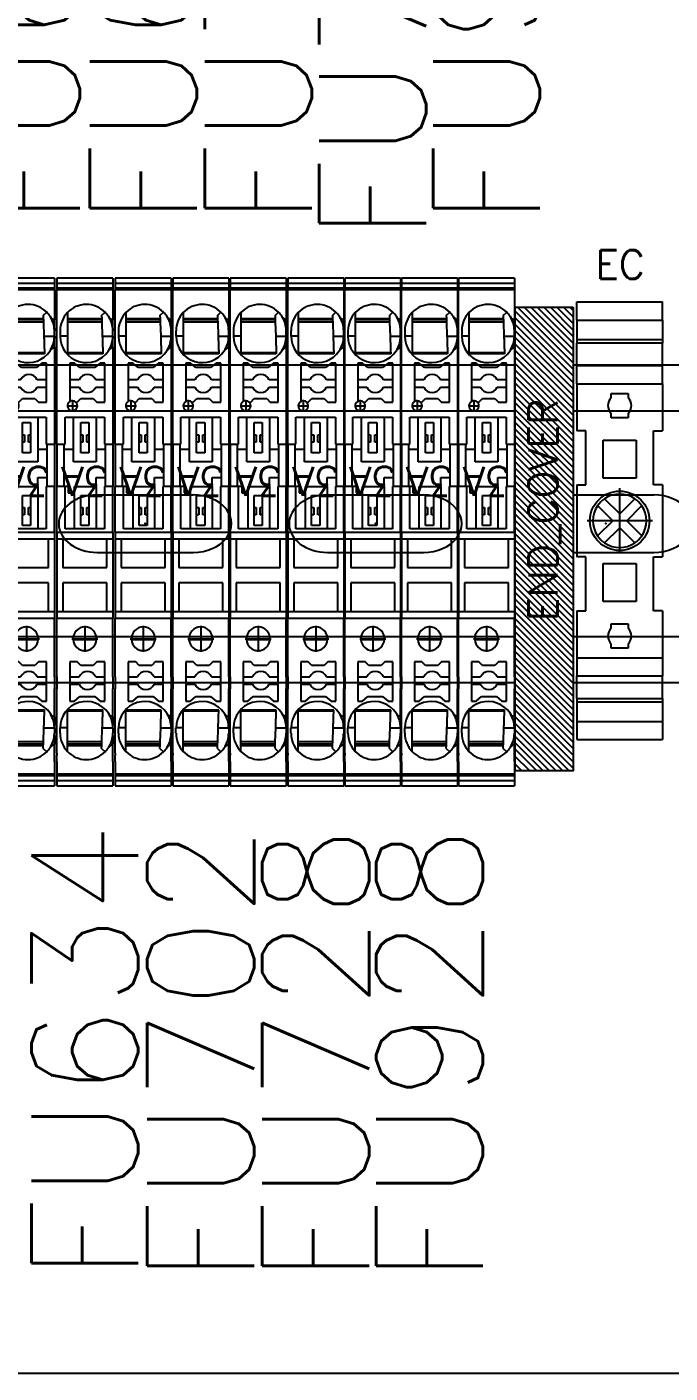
# Model space of a CAD drawing. Header units: inches. Extents: x 0.1 to 89.7, y 0.1 to 57.6.
# Drawn here: x 70.52 to 73.29, y 20.3 to 26.11 of the extents above; entities that cross this region are included whole.
import ezdxf
from ezdxf.enums import TextEntityAlignment as Align

# ---------------------------------------------------------------- set-up
doc = ezdxf.new("R2010")
doc.units = ezdxf.units.IN
doc.header["$MEASUREMENT"] = 0
doc.set_wipeout_variables(frame=1)
doc.linetypes.add('DOT_CENTER', pattern=[14, 12, -1, 0, -1])
for name, color, linetype in [('1', 7, 'Continuous'), ('PMISC', 7, 'Continuous'), ('PRTG', 130, 'Continuous'), ('PSYMS', 7, 'Continuous'), ('PTAG', 150, 'Continuous'), ('PTERM', 4, 'Continuous')]:
    doc.layers.add(name, color=color, linetype=linetype)
doc.styles.get("Standard").update_dxf_attribs({"font": 'arial.ttf'})
doc.styles.add('WD', font='romans.shx', dxfattribs={"height": 0.185})

# ---------------------------------------------------------------- blocks, each defined once
blk = doc.blocks.new('HDINFB5B')
blk.add_line((0, 0.75), (29.75, 0.75))
blk = doc.blocks.new('HDINFCF7')
for p, q in [((0, 0.69), (29, 0.69)), ((0, 0.49), (29, 0.49)), ((17.2918, 0.125), (17.7082, 0.125)), ((18.2918, 0.125), (18.7082, 0.125)), ((19.2918, 0.125), (19.7082, 0.125)), ((17.2918, -0.125), (17.7082, -0.125)), ((18.2918, -0.125), (18.7082, -0.125)), ((19.2918, -0.125), (19.7082, -0.125)), ((0, -0.49), (29, -0.49)), ((0, -0.69), (29, -0.69))]:
    blk.add_line(p, q)
for centre, major_axis, start_param, end_param in [((17.2918, 0), (-0.1668, 0), -1.570796, 1.570794), ((17.7082, 0), (0.1668, 0), 4.712386, 7.853986), ((18.2918, 0), (-0.1668, 0), -1.570796, 1.570794), ((18.7082, 0), (0.1668, 0), 4.712386, 7.853986), ((19.2918, 0), (-0.1668, 0), -1.570796, 1.570794), ((19.7082, 0), (0.1668, 0), 4.712386, 7.853986)]:
    blk.add_ellipse(centre, major_axis=major_axis, ratio=0.749429, start_param=start_param, end_param=end_param)
for p in [(17.5, 0), (18.5, 0), (19.5, 0)]:
    blk.add_point(p)
at = {"flags": 11}
for p in [(1.5, 0), (14.5, 0), (27.5, 0)]:
    blk.add_attdef('NC', text='', height=0.01, rotation=270, dxfattribs=at).set_placement(p, align=Align.MIDDLE)
blk = doc.blocks.new('E_NS_35_N-select__2', base_point=(-140.35, 64.25))
at = {"color": 7, "linetype": 'Continuous'}
for p, q in [((-138.32, 73.75), (-140.35, 73.75)), ((-140.35, 64.25), (-140.35, 73.75)), ((-138.32, 73.75), (-136.17, 73.75)), ((-138.32, 64.25), (-138.32, 73.75)), ((-136.17, 73.75), (-135.79, 73.75)), ((-136.17, 64.25), (-136.17, 73.75)), ((-133.28, 73.75), (-135.79, 73.75)), ((-135.79, 73.75), (-135.79, 64.25)), ((-131.25, 73.75), (-133.28, 73.75)), ((-133.28, 64.25), (-133.28, 73.75)), ((-131.25, 73.75), (-126.05, 73.75)), ((-131.25, 64.25), (-131.25, 73.75)), ((-126.05, 72.75), (-126.05, 73.75)), ((-120.05, 73.75), (-120.05, 72.75)), ((-120.05, 73.75), (-112.05, 73.75)), ((-112.05, 72.75), (-112.05, 73.75)), ((-106.05, 73.75), (-106.05, 72.75)), ((-106.05, 73.75), (-100.85, 73.75)), ((-100.85, 73.75), (-98.82, 73.75)), ((-100.85, 64.25), (-100.85, 73.75)), ((-96.31, 73.75), (-98.82, 73.75)), ((-98.82, 64.25), (-98.82, 73.75)), ((-96.31, 73.75), (-95.93, 73.75)), ((-96.31, 64.25), (-96.31, 73.75)), ((-95.93, 73.75), (-93.78, 73.75)), ((-95.93, 64.25), (-95.93, 73.75)), ((-93.78, 73.75), (-91.75, 73.75)), ((-93.78, 64.25), (-93.78, 73.75)), ((-91.75, 64.25), (-91.75, 73.75)), ((-120.05, 72.75), (-126.05, 72.75)), ((-106.05, 72.75), (-112.05, 72.75)), ((-125.02, 67.16), (-125.02, 70.84)), ((-125.02, 70.84), (-120.78, 70.84)), ((-120.78, 70.84), (-120.78, 67.16)), ((-118.5, 70.68), (-118.5, 70.68)), ((-118.5, 70.68), (-116.83, 69)), ((-117.73, 71.45), (-117.73, 71.45)), ((-116.05, 69.78), (-117.73, 71.45)), ((-114.37, 71.45), (-116.05, 69.78)), ((-115.27, 69), (-113.6, 70.68)), ((-114.37, 71.45), (-114.37, 71.45)), ((-113.6, 70.68), (-113.6, 70.68)), ((-111.32, 67.16), (-111.32, 70.84)), ((-111.32, 70.84), (-107.08, 70.84)), ((-107.08, 70.84), (-107.08, 67.16)), ((-130.2, 68.05), (-130.2, 69.95)), ((-130.2, 69.95), (-129.74, 69.95)), ((-127.96, 69.95), (-127.5, 69.95)), ((-127.5, 69.95), (-127.5, 68.05)), ((-116.83, 69), (-118.5, 67.32)), ((-113.6, 67.32), (-115.27, 69)), ((-104.6, 69.95), (-104.14, 69.95)), ((-104.6, 68.05), (-104.6, 69.95)), ((-102.36, 69.95), (-101.9, 69.95)), ((-101.9, 69.95), (-101.9, 68.05)), ((-129.74, 68.05), (-130.2, 68.05)), ((-127.5, 68.05), (-127.96, 68.05)), ((-118.5, 67.32), (-118.5, 67.32)), ((-117.73, 66.55), (-116.05, 68.22)), ((-116.05, 68.22), (-114.37, 66.55)), ((-113.6, 67.32), (-113.6, 67.32)), ((-104.14, 68.05), (-104.6, 68.05)), ((-101.9, 68.05), (-102.36, 68.05)), ((-120.78, 67.16), (-125.02, 67.16)), ((-117.73, 66.55), (-117.73, 66.55)), ((-114.37, 66.55), (-114.37, 66.55)), ((-107.08, 67.16), (-111.32, 67.16)), ((-126.05, 65.25), (-126.05, 64.25)), ((-120.05, 65.25), (-126.05, 65.25)), ((-120.05, 64.25), (-120.05, 65.25)), ((-112.05, 65.25), (-112.05, 64.25)), ((-106.05, 65.25), (-112.05, 65.25)), ((-106.05, 64.25), (-106.05, 65.25)), ((-138.32, 64.25), (-140.35, 64.25)), ((-138.32, 64.25), (-136.17, 64.25)), ((-136.17, 64.25), (-135.79, 64.25)), ((-133.28, 64.25), (-135.79, 64.25)), ((-131.25, 64.25), (-133.28, 64.25)), ((-131.25, 64.25), (-126.05, 64.25)), ((-120.05, 64.25), (-112.05, 64.25)), ((-106.05, 64.25), (-100.85, 64.25)), ((-100.85, 64.25), (-98.82, 64.25)), ((-96.31, 64.25), (-98.82, 64.25)), ((-96.31, 64.25), (-95.93, 64.25)), ((-95.93, 64.25), (-93.78, 64.25)), ((-93.78, 64.25), (-91.75, 64.25))]:
    blk.add_line(p, q, dxfattribs=at)
blk.add_circle((-116.05, 69), 3.3, dxfattribs=at)
for centre, radius, start, end in [((-116.05, 69), 2.97, 55.6625, 124.3375), ((-128.85, 69), 1.3, 47.0329, 132.9671), ((-116.05, 69), 2.97, 145.6625, 214.3375), ((-116.05, 69), 2.97, 124.3344, 145.6656), ((-116.05, 69), 2.97, 34.3344, 55.6656), ((-116.05, 69), 2.97, 325.6625, 34.3375), ((-103.25, 69), 1.3, 47.0329, 132.9671), ((-128.85, 69), 1.3, 227.0329, 312.9671), ((-116.05, 69), 2.97, 214.3344, 235.6656), ((-116.05, 69), 2.97, 304.3344, 325.6656), ((-103.25, 69), 1.3, 227.0329, 312.9671), ((-116.05, 69), 2.97, 235.6625, 304.3375)]:
    blk.add_arc(centre, radius, start, end, dxfattribs=at)
at = {"layer": '1', "color": 2, "linetype": 'DOT_CENTER'}
for p, q in [((-116.05, 72.63), (-116.05, 65.37)), ((-112.42, 69), (-119.68, 69))]:
    blk.add_line(p, q, dxfattribs=at)
blk = doc.blocks.new('PHOENIX_END_CLAMP_1')
at = {"xscale": 0.03909317721805836, "yscale": 0.03909317721805836, "zscale": 0.03909317721805836, "rotation": 270}
blk.add_blockref('E_NS_35_N-select__2', (0, 1.8999), dxfattribs=at)
at = {"style": 'WD', "width": 0.7}
for tag, p in [('DESC1', (0.1875, 2.4688)), ('DESC2', (0.1875, 2.3125)), ('DESC3', (0.1875, 2.1646))]:
    blk.add_attdef(tag, text='', height=0.125, dxfattribs=at).set_placement(p, align=Align.CENTER)
at = {"style": 'WD'}
blk.add_attdef('TAG1', text='', height=0.125, dxfattribs=at).set_placement((0.1875, 2), align=Align.CENTER)
at = {"style": 'WD', "flags": 9}
blk.add_attdef('FAMILY', (0.3922, 1.9648), '', height=0.01, dxfattribs=at)
for tag, p in [('CAT', (0.4172, 1.9207)), ('ASSYCODE', (0.4175, 1.8839)), ('MFG', (0.4153, 1.9012))]:
    blk.add_attdef(tag, text='', height=0.01, dxfattribs=at).set_placement(p, align=Align.CENTER)
blk = doc.blocks.new('wd_default_accessory')
at = {"style": 'WD', "flags": 1}
for tag, p in [('INST', (0, 0.4898)), ('LOC', (0, 0.3023)), ('P_TAGSTRIP', (0, 0.1148))]:
    blk.add_attdef(tag, text='', height=0.125, dxfattribs=at).set_placement(p, align=Align.MIDDLE_CENTER)
at = {"style": 'WD'}
blk.add_attdef('TERM', text='', height=0.125, dxfattribs=at).set_placement((-1.0446, -0.1822), align=Align.RIGHT)
blk.add_wipeout([(1, -0.25), (-1, -0.25), (-1, 0), (1, 0)])
for p, q in [((-0.9608, -0.25), (-0.7108, 0)), ((-0.9326, -0.25), (-0.6826, 0)), ((-0.9044, -0.25), (-0.6544, 0)), ((-0.8762, -0.25), (-0.6262, 0)), ((-0.848, -0.25), (-0.598, 0)), ((-0.8198, -0.25), (-0.5698, 0)), ((-0.7915, -0.25), (-0.5415, 0)), ((-0.7633, -0.25), (-0.5133, 0)), ((-0.7351, -0.25), (-0.4851, 0)), ((-0.7069, -0.25), (-0.4569, 0)), ((-0.6787, -0.25), (-0.4287, 0)), ((-0.6505, -0.25), (-0.4005, 0)), ((-0.6223, -0.25), (-0.3723, 0)), ((-0.5941, -0.25), (-0.3441, 0)), ((-0.5658, -0.25), (-0.3158, 0)), ((-0.5376, -0.25), (-0.2876, 0)), ((-0.5094, -0.25), (-0.2594, 0)), ((-0.453, -0.25), (-0.203, 0)), ((-0.3684, -0.25), (-0.1184, 0)), ((-0.3402, -0.25), (-0.0902, 0)), ((-0.2837, -0.25), (-0.0337, 0)), ((-0.2555, -0.25), (-0.0055, 0)), ((-0.1991, -0.25), (0.0509, 0)), ((-0.1709, -0.25), (0.0791, 0)), ((-0.1427, -0.25), (0.1073, 0)), ((-0.0863, -0.25), (0.1637, 0)), ((-0.058, -0.25), (0.192, 0)), ((-0.0298, -0.25), (0.2202, 0)), ((-0.0016, -0.25), (0.2484, 0)), ((0.0548, -0.25), (0.3048, 0)), ((0.083, -0.25), (0.333, 0)), ((0.1112, -0.25), (0.3612, 0)), ((0.1394, -0.25), (0.3902, 0.0008)), ((0.3933, -0.25), (0.6433, 0)), ((0.4216, -0.25), (0.6716, 0)), ((0.4498, -0.25), (0.6998, 0)), ((0.5062, -0.25), (0.7562, 0)), ((0.5626, -0.25), (0.8126, 0)), ((0.5908, -0.25), (0.8408, 0)), ((0.619, -0.25), (0.869, 0)), ((0.6755, -0.25), (0.9255, 0)), ((0.7319, -0.25), (0.9819, 0)), ((-1, -0.0621), (-0.9379, 0)), ((-1, -0.0282), (-0.9718, 0)), ((-1, -0.1199), (-0.8801, 0)), ((-1, -0.1481), (-0.8519, 0)), ((-1, -0.1763), (-0.8237, 0)), ((-1, -0.2046), (-0.7954, 0)), ((-1, -0.2328), (-0.7672, 0)), ((-1, -0.0926), (-0.9074, 0)), ((-0.989, -0.25), (-0.739, 0)), ((-0.4812, -0.25), (-0.2312, 0)), ((-0.4248, -0.25), (-0.1748, 0)), ((-0.3966, -0.25), (-0.1466, 0)), ((-0.3119, -0.25), (-0.0619, 0)), ((-0.2273, -0.25), (0.0227, 0)), ((-0.1145, -0.25), (0.1355, 0)), ((0.0266, -0.25), (0.2766, 0)), ((0.1677, -0.25), (0.4177, 0)), ((0.1959, -0.25), (0.4459, 0)), ((0.2241, -0.25), (0.4741, 0)), ((0.2523, -0.25), (0.5023, 0)), ((0.2805, -0.25), (0.5305, 0)), ((0.3087, -0.25), (0.5587, 0)), ((0.3369, -0.25), (0.5869, 0)), ((0.3651, -0.25), (0.6151, 0)), ((0.478, -0.25), (0.728, 0)), ((0.5344, -0.25), (0.7844, 0)), ((0.6472, -0.25), (0.8972, 0)), ((0.7037, -0.25), (0.9537, 0)), ((0.7601, -0.25), (1, -0.0101)), ((0.7883, -0.25), (1, -0.0383)), ((0.8165, -0.25), (1, -0.0665)), ((0.8447, -0.25), (1, -0.0947)), ((0.8729, -0.25), (1, -0.1229)), ((0.9012, -0.25), (1, -0.1512)), ((0.9294, -0.25), (1, -0.1794)), ((0.9576, -0.25), (1, -0.2076)), ((0.9858, -0.25), (1, -0.2358))]:
    blk.add_line(p, q)
blk.add_lwpolyline([(1, -0.25), (-1, -0.25), (-1, 0), (1, 0)], close=True)
at = {"style": 'WD', "flags": 1}
for tag, p in [('MFG', (-0.625, -0.0625)), ('WDBLKNAM', (0.5625, -0.0625)), ('CAT', (-0.625, -0.125)), ('FPT', (0.5625, -0.125)), ('ASSYCODE', (-0.625, -0.1875)), ('FP', (0.5625, -0.1875))]:
    blk.add_attdef(tag, text='', height=0.01, dxfattribs=at).set_placement(p, align=Align.MIDDLE_CENTER)
blk = doc.blocks.new('HT10_PC_3208943')
at = {"color": 7, "linetype": 'Continuous'}
for p, q in [((0.2409, 2.1904), (-0.0001, 2.1904)), ((-0.0001, 2.1678), (-0.0001, 2.1904)), ((-0.0001, 2.1678), (0.2409, 2.1678)), ((-0.0001, 2.1468), (-0.0001, 2.1678)), ((0.2409, 2.1678), (0.2409, 2.1904)), ((0.2409, 2.1551), (0.2409, 2.1678)), ((0.2409, 2.1468), (0.2409, 2.1551)), ((-0.0001, 2.1402), (-0.0001, 2.1468)), ((-0.0001, 2.1468), (0.2409, 2.1468)), ((-0.0001, 2.1283), (-0.0001, 2.1402)), ((-0.0001, 2.1402), (0.2409, 2.1402)), ((-0.0001, 2.0853), (-0.0001, 2.1283)), ((0.2409, 2.1402), (0.2409, 2.1468)), ((0.2409, 2.1283), (0.2409, 2.1402)), ((0.2409, 2.0853), (0.2409, 2.1283)), ((-0.0001, 2.0853), (-0.0001, 2.0572)), ((-0.0001, 2.0572), (-0.0001, 2.0493)), ((-0.0001, 2.0493), (-0.0001, 2.0101)), ((0.0481, 2.0285), (0.0332, 2.0435)), ((0.1958, 2.0415), (0.1958, 2.016)), ((0.2409, 2.0853), (0.2409, 2.0572)), ((0.2409, 2.0493), (0.2409, 2.0572)), ((0.2409, 2.0493), (0.2409, 1.7711)), ((0.0472, 2.0003), (0.0451, 1.9396)), ((0.0475, 2.0101), (0.0472, 2.0003)), ((0.0472, 2.0003), (0.1958, 2.0003)), ((0.0477, 2.016), (0.0475, 2.0101)), ((0.0475, 2.0101), (0.1958, 2.0101)), ((0.0481, 2.0285), (0.0477, 2.016)), ((0.1958, 2.016), (0.0477, 2.016)), ((0.1958, 2.016), (0.1958, 2.0101)), ((0.1958, 2.0101), (0.1958, 2.0003)), ((0.1958, 2.0003), (0.1958, 1.9396)), ((-0.0001, 1.9732), (-0.0001, 1.9631)), ((-0.0001, 1.9396), (-0.0001, 1.9631)), ((-0.0001, 1.9396), (-0.0001, 1.9295)), ((0.2272, 1.9631), (0.2272, 1.9396)), ((-0.0001, 1.8926), (-0.0001, 1.7711)), ((0.0427, 1.8679), (0.1958, 1.8679)), ((0.0542, 1.824), (0.0342, 1.824)), ((0.0342, 1.824), (0.0342, 1.7515)), ((0.0776, 1.8044), (0.0542, 1.824)), ((0.1417, 1.8044), (0.0776, 1.8044)), ((0.165, 1.824), (0.1417, 1.8044)), ((0.185, 1.824), (0.165, 1.824)), ((0.185, 1.7515), (0.185, 1.824)), ((-0.0001, 1.7202), (-0.0001, 1.7711)), ((0.0737, 1.7515), (0.0342, 1.7515)), ((0.0342, 1.7515), (0.0342, 1.7202)), ((0.185, 1.7515), (0.1455, 1.7515)), ((0.185, 1.7202), (0.185, 1.7515)), ((0.2409, 1.7202), (0.2409, 1.7711)), ((-0.0001, 1.7202), (-0.0001, 1.7084)), ((-0.0001, 1.7084), (-0.0001, 1.6485)), ((0.0737, 1.7202), (0.0342, 1.7202)), ((0.0342, 1.7202), (0.0342, 1.6555)), ((0.185, 1.7202), (0.1455, 1.7202)), ((0.185, 1.6555), (0.185, 1.7202)), ((0.2409, 1.7202), (0.2409, 1.7084)), ((0.2409, 1.7084), (0.2409, 1.6485)), ((-0.0001, 1.6476), (-0.0001, 1.6485)), ((-0.0001, 1.6476), (-0.0001, 1.4662)), ((0.0342, 1.6555), (0.0683, 1.6555)), ((0.0683, 1.6555), (0.084, 1.6712)), ((0.084, 1.6712), (0.1373, 1.6712)), ((0.1373, 1.6712), (0.153, 1.6555)), ((0.153, 1.6555), (0.185, 1.6555)), ((0.2409, 1.6476), (0.2409, 1.6485)), ((0.2409, 1.6476), (0.2409, 1.4662)), ((0.0696, 1.5595), (0.1712, 1.5595)), ((0.2409, 1.4662), (-0.0001, 1.4662)), ((-0.0001, 1.438), (-0.0001, 1.4662)), ((0.2409, 1.438), (0.2409, 1.4662)), ((0.0254, 1.438), (-0.0001, 1.438)), ((-0.0001, 1.1246), (-0.0001, 1.438)), ((0.2154, 1.438), (0.0254, 1.438)), ((0.0254, 1.438), (0.0254, 1.3146)), ((0.2409, 1.438), (0.2154, 1.438)), ((0.2154, 1.3146), (0.2154, 1.438)), ((0.2409, 1.1246), (0.2409, 1.438)), ((0.0254, 1.3146), (0.2154, 1.3146)), ((0.2154, 1.248), (0.0254, 1.248)), ((0.0254, 1.248), (0.0254, 1.1246)), ((0.2154, 1.1246), (0.2154, 1.248)), ((0.0254, 1.1246), (-0.0001, 1.1246)), ((-0.0001, 1.0964), (-0.0001, 1.1246)), ((0.2154, 1.1246), (0.0254, 1.1246)), ((0.2409, 1.1246), (0.2154, 1.1246)), ((0.2409, 1.0964), (0.2409, 1.1246)), ((0.2409, 1.0964), (-0.0001, 1.0964)), ((-0.0001, 1.0964), (-0.0001, 0.8985)), ((0.0352, 1.0814), (0.0714, 1.0814)), ((0.0352, 0.8985), (0.0352, 1.0814)), ((0.0714, 1.0814), (0.1645, 1.0814)), ((0.0714, 0.8985), (0.0714, 1.0814)), ((0.1028, 1.0669), (0.138, 1.0669)), ((0.1028, 1.0207), (0.1028, 1.0669)), ((0.138, 1.0669), (0.138, 1.0207)), ((0.1645, 1.0814), (0.2056, 1.0814)), ((0.1645, 1.0814), (0.1645, 0.9259)), ((0.2056, 1.0814), (0.2056, 0.8985)), ((0.2409, 1.0964), (0.2409, 0.8985)), ((0.1028, 1.0207), (0.1116, 1.0207)), ((0.1028, 0.9894), (0.1028, 1.0207)), ((0.1116, 0.9894), (0.1028, 0.9894)), ((0.1028, 0.9376), (0.1028, 0.9894)), ((0.1116, 1.0207), (0.1116, 0.9894)), ((0.1292, 1.0207), (0.138, 1.0207)), ((0.1292, 0.9894), (0.1292, 1.0207)), ((0.138, 0.9894), (0.1292, 0.9894)), ((0.138, 1.0207), (0.138, 0.9894)), ((0.138, 0.9894), (0.138, 0.9376)), ((0.138, 0.9376), (0.1028, 0.9376)), ((-0.0001, 0.8985), (0.0312, 0.8985)), ((-0.0001, 0.7159), (-0.0001, 0.8985)), ((0.0312, 0.8985), (0.0312, 0.8601)), ((0.0312, 0.8985), (0.0352, 0.8985)), ((0.0714, 0.8985), (0.0714, 0.8601)), ((0.1645, 0.8985), (0.0714, 0.8985)), ((0.1919, 0.9259), (0.1645, 0.9259)), ((0.1645, 0.9259), (0.1645, 0.8985)), ((0.1919, 0.8985), (0.1919, 0.9259)), ((0.1919, 0.8985), (0.2056, 0.8985)), ((0.2056, 0.8985), (0.2095, 0.8985)), ((0.2095, 0.8985), (0.2095, 0.7386)), ((0.2095, 0.8985), (0.2409, 0.8985)), ((0.2409, 0.7159), (0.2409, 0.8985)), ((0.0312, 0.8601), (0.0312, 0.7386)), ((0.0714, 0.8601), (0.0312, 0.8601)), ((0.0714, 0.7386), (0.0714, 0.7925)), ((0.0714, 0.7925), (0.1694, 0.7925)), ((0.1694, 0.7925), (0.1694, 0.7386)), ((-0.0001, 0.2977), (-0.0001, 0.7159)), ((0.0312, 0.7159), (-0.0001, 0.7159)), ((0.0312, 0.7386), (0.0714, 0.7386)), ((0.0312, 0.7386), (0.0312, 0.7159)), ((0.0352, 0.7159), (0.0312, 0.7159)), ((0.0352, 0.5995), (0.0352, 0.7159)), ((0.0714, 0.5995), (0.0714, 0.7386)), ((0.1028, 0.7072), (0.1028, 0.7533)), ((0.1028, 0.7533), (0.138, 0.7533)), ((0.1028, 0.7072), (0.1116, 0.7072)), ((0.1028, 0.6759), (0.1028, 0.7072)), ((0.1116, 0.7072), (0.1116, 0.6759)), ((0.1292, 0.6759), (0.1292, 0.7072)), ((0.1292, 0.7072), (0.138, 0.7072)), ((0.138, 0.7533), (0.138, 0.7072)), ((0.138, 0.7072), (0.138, 0.6759)), ((0.1694, 0.7386), (0.1694, 0.5995)), ((0.1694, 0.7386), (0.2095, 0.7386)), ((0.2056, 0.7159), (0.2056, 0.5995)), ((0.2095, 0.7159), (0.2056, 0.7159)), ((0.2095, 0.7386), (0.2095, 0.7159)), ((0.2409, 0.7159), (0.2095, 0.7159)), ((0.2409, 0.7159), (0.2409, 0.0501)), ((0.1116, 0.6759), (0.1028, 0.6759)), ((0.1028, 0.622), (0.1028, 0.6759)), ((0.138, 0.6759), (0.1292, 0.6759)), ((0.138, 0.6759), (0.138, 0.622)), ((0.0714, 0.5995), (0.0352, 0.5995)), ((0.1694, 0.5995), (0.0714, 0.5995)), ((0.138, 0.622), (0.1028, 0.622)), ((0.2056, 0.5995), (0.1694, 0.5995)), ((0.0683, 0.5348), (0.0342, 0.5348)), ((0.0342, 0.5348), (0.0342, 0.4702)), ((0.084, 0.5191), (0.0683, 0.5348)), ((0.153, 0.5348), (0.1373, 0.5191)), ((0.1595, 0.5348), (0.153, 0.5348)), ((0.185, 0.4702), (0.185, 0.5318)), ((0.0737, 0.4702), (0.0342, 0.4702)), ((0.0342, 0.4702), (0.0342, 0.4388)), ((0.1373, 0.5191), (0.084, 0.5191)), ((0.185, 0.4702), (0.1455, 0.4702)), ((0.185, 0.4388), (0.185, 0.4702)), ((0.0342, 0.4388), (0.0737, 0.4388)), ((0.0342, 0.4388), (0.0342, 0.3663)), ((0.1455, 0.4388), (0.185, 0.4388)), ((0.185, 0.3663), (0.185, 0.4388)), ((0.0342, 0.3663), (0.0542, 0.3663)), ((0.0542, 0.3663), (0.0776, 0.3859)), ((0.0776, 0.3859), (0.1417, 0.3859)), ((0.1417, 0.3859), (0.165, 0.3663)), ((0.165, 0.3663), (0.185, 0.3663)), ((0.0427, 0.3225), (0.1958, 0.3225)), ((-0.0001, 0.2507), (-0.0001, 0.2609)), ((-0.0001, 0.2507), (-0.0001, 0.2272)), ((0.0472, 0.19), (0.0451, 0.2507)), ((0.1958, 0.19), (0.1958, 0.2507)), ((0.2272, 0.2272), (0.2272, 0.2507)), ((-0.0001, 0.2171), (-0.0001, 0.2272)), ((-0.0001, 0.0501), (-0.0001, 0.1802)), ((0.0472, 0.19), (0.1958, 0.19)), ((0.0475, 0.1802), (0.0472, 0.19)), ((0.0475, 0.1802), (0.1958, 0.1802)), ((0.0477, 0.1743), (0.0475, 0.1802)), ((0.1958, 0.1743), (0.0477, 0.1743)), ((0.0481, 0.1618), (0.0477, 0.1743)), ((0.1958, 0.1802), (0.1958, 0.19)), ((0.1958, 0.1743), (0.1958, 0.1802)), ((0.1958, 0.1488), (0.1958, 0.1743)), ((0.0481, 0.1618), (0.0332, 0.1469)), ((-0.0001, 0.0501), (0.2409, 0.0501)), ((-0.0001, 0.0435), (-0.0001, 0.0501)), ((-0.0001, 0.0435), (0.2409, 0.0435)), ((-0.0001, 0.0226), (-0.0001, 0.0435)), ((-0.0001, 0.0226), (0.2409, 0.0226)), ((-0.0001, -0.0001), (-0.0001, 0.0226)), ((0.2409, 0.0435), (0.2409, 0.0501)), ((0.2409, 0.0226), (0.2409, 0.0435)), ((0.2409, -0.0001), (0.2409, 0.0226)), ((-0.0001, -0.0001), (0.2409, -0.0001))]:
    blk.add_line(p, q, dxfattribs=at)
at = {"color": 2, "linetype": 'Continuous'}
for p, q in [((0.0451, 1.9396), (-0.0001, 1.9396)), ((0.1958, 1.9396), (0.2272, 1.9396)), ((0.0451, 0.2507), (-0.0001, 0.2507)), ((0.1958, 0.2507), (0.2272, 0.2507))]:
    blk.add_line(p, q, dxfattribs=at)
at = {"color": 7, "linetype": 'Continuous'}
for centre, radius, start, end in [((0.1135, 1.9631), 0.1136, 135, 146.44349), ((0.1135, 1.9631), 0.1136, 43.60282, 135), ((0.1135, 1.9631), 0.1136, 360, 43.60282), ((-0.0171, 2.0498), 0.0431, 293.20159, 326.44349), ((0.1135, 1.9631), 0.1136, 146.44349, 174.8323), ((0.1135, 1.9631), 0.1136, 174.83231, 180.00001), ((0.1135, 1.9396), 0.1136, 179.99999, 185.16769), ((0.1135, 1.9396), 0.1136, 185.1677, 213.55651), ((0.1135, 1.9396), 0.1136, 213.55651, 360), ((-0.0171, 1.853), 0.0431, 33.55651, 66.79841), ((0.1096, 1.7358), 0.0392, 23.57818, 156.42182), ((0.1096, 1.7358), 0.0392, 203.57818, 336.42182), ((0.1204, 1.5556), 0.0509, 4.41173, 175.58827), ((0.1204, 1.5556), 0.0509, 175.58827, 270), ((0.1204, 1.5556), 0.0509, 270, 4.41173), ((0.1743, 0.5505), 0.0216, 300, 226.65824), ((0.1743, 0.5505), 0.0216, 226.65824, 300), ((0.1096, 0.4545), 0.0392, 23.57818, 156.42182), ((0.1096, 0.4545), 0.0392, 203.57818, 336.42182), ((0.1135, 0.2507), 0.1136, 360, 146.44349), ((-0.0171, 0.3374), 0.0431, 293.20159, 326.44349), ((0.1135, 0.2507), 0.1136, 146.44349, 174.83231), ((0.1135, 0.2507), 0.1136, 174.83231, 180.00001), ((0.1135, 0.2272), 0.1136, 180, 185.1677), ((-0.0171, 0.1406), 0.0431, 33.55651, 66.79841), ((0.1135, 0.2272), 0.1136, 185.1677, 213.55651), ((0.1135, 0.2272), 0.1136, 316.39718, 0), ((0.1135, 0.2272), 0.1136, 213.5565, 224.99999), ((0.1135, 0.2272), 0.1136, 225, 316.39718)]:
    blk.add_arc(centre, radius, start, end, dxfattribs=at)
at = {"color": 2, "linetype": 'Continuous'}
for centre, start, end in [((-0.0171, 2.0498), 282.51434, 282.86048), ((-0.0171, 1.853), 77.13953, 77.48567), ((-0.0171, 0.3374), 282.51433, 282.86047), ((-0.0171, 0.1406), 77.13952, 77.48566)]:
    blk.add_arc(centre, 0.0784, start, end, dxfattribs=at)
at = {"color": 7, "linetype": 'Continuous'}
for points, knots in [([(-0.0001, 1.9732), (-0.0001, 1.976), (-0.0001, 1.9806), (-0.0001, 1.9873), (-0.0001, 1.9931), (-0.0001, 1.9986), (-0.0001, 2.0032), (-0.0001, 2.0064), (-0.0001, 2.0086), (-0.0001, 2.0096), (-0.0001, 2.0101)], [0, 0, 0, 0, 0.2098641, 0.3522186, 0.5126541, 0.6550616, 0.774225, 0.864769, 0.9031083, 0.9414476, 0.9414476, 0.9414476, 0.9414476]), ([(-0.0001, 1.8926), (-0.0001, 1.8931), (-0.0001, 1.8941), (-0.0001, 1.8963), (-0.0001, 1.8995), (-0.0001, 1.9041), (-0.0001, 1.9096), (-0.0001, 1.9162), (-0.0001, 1.9229), (-0.0001, 1.9275), (-0.0001, 1.9295)], [0, 0, 0, 0, 0.0383393, 0.0766786, 0.1672226, 0.2863859, 0.4287935, 0.589229, 0.7936174, 0.9414476, 0.9414476, 0.9414476, 0.9414476]), ([(0.0451, 1.9396), (0.045, 1.9369), (0.0449, 1.9316), (0.0445, 1.922), (0.0441, 1.9104), (0.0437, 1.8968), (0.0432, 1.8825), (0.0429, 1.8729), (0.0427, 1.8679)], [0, 0, 0, 0, 0.206064, 0.403293, 0.737155, 1.098902, 1.445598, 1.831665, 1.831665, 1.831665, 1.831665]), ([(0.1958, 1.9396), (0.1958, 1.9373), (0.1958, 1.9327), (0.1958, 1.9266), (0.1958, 1.9196), (0.1958, 1.91), (0.1958, 1.8972), (0.1958, 1.8826), (0.1958, 1.8729), (0.1958, 1.8679)], [0, 0, 0, 0, 0.177521, 0.351602, 0.464157, 0.714542, 1.089474, 1.441744, 1.830614, 1.830614, 1.830614, 1.830614]), ([(0.0427, 1.8679), (0.0427, 1.8672), (0.0426, 1.8658), (0.0426, 1.8645), (0.0426, 1.8638)], [0, 0, 0, 0, 0.0516543, 0.1040611, 0.1040611, 0.1040611, 0.1040611]), ([(0.0426, 1.8638), (0.0456, 1.8638), (0.0514, 1.8639), (0.0606, 1.864), (0.07, 1.864), (0.0802, 1.8641), (0.0906, 1.8642), (0.1014, 1.8642), (0.112, 1.8642), (0.1224, 1.8642), (0.1329, 1.8642), (0.1443, 1.8641), (0.1572, 1.864), (0.1705, 1.8639), (0.1835, 1.8638), (0.1916, 1.8637), (0.1958, 1.8637)], [0, 0, 0, 0, 0.230108, 0.447252, 0.705512, 0.949328, 1.230773, 1.501012, 1.771412, 2.041004, 2.301455, 2.570853, 2.916802, 3.292497, 3.589395, 3.911443, 3.911443, 3.911443, 3.911443]), ([(0.1958, 1.8679), (0.1958, 1.8672), (0.1958, 1.8658), (0.1958, 1.8644), (0.1958, 1.8637)], [0, 0, 0, 0, 0.0531926, 0.1071333, 0.1071333, 0.1071333, 0.1071333]), ([(-0.0001, 0.2977), (-0.0001, 0.2972), (-0.0001, 0.2962), (-0.0001, 0.2941), (-0.0001, 0.2908), (-0.0001, 0.2862), (-0.0001, 0.2807), (-0.0001, 0.2749), (-0.0001, 0.2682), (-0.0001, 0.2636), (-0.0001, 0.2609)], [0, 0, 0, 0, 0.0383394, 0.0766788, 0.1672227, 0.2863861, 0.4287936, 0.5892292, 0.7305947, 0.9414478, 0.9414478, 0.9414478, 0.9414478]), ([(0.0426, 0.3265), (0.0456, 0.3265), (0.0514, 0.3264), (0.0606, 0.3264), (0.07, 0.3263), (0.0802, 0.3262), (0.0906, 0.3262), (0.1014, 0.3261), (0.112, 0.3261), (0.1224, 0.3261), (0.1329, 0.3261), (0.1443, 0.3262), (0.1572, 0.3263), (0.1705, 0.3264), (0.1835, 0.3265), (0.1916, 0.3266), (0.1958, 0.3267)], [0, 0, 0, 0, 0.230108, 0.447252, 0.705512, 0.949328, 1.230773, 1.501012, 1.771412, 2.041004, 2.301455, 2.570853, 2.916802, 3.292497, 3.589395, 3.911443, 3.911443, 3.911443, 3.911443]), ([(0.0427, 0.3225), (0.0427, 0.3231), (0.0426, 0.3245), (0.0426, 0.3258), (0.0426, 0.3265)], [0, 0, 0, 0, 0.0516648, 0.1040615, 0.1040615, 0.1040615, 0.1040615]), ([(0.0451, 0.2507), (0.045, 0.2534), (0.0449, 0.2586), (0.0445, 0.2683), (0.0441, 0.28), (0.0437, 0.2936), (0.0432, 0.3079), (0.0429, 0.3174), (0.0427, 0.3225)], [0, 0, 0, 0, 0.203429, 0.403293, 0.738057, 1.098902, 1.446192, 1.831665, 1.831665, 1.831665, 1.831665]), ([(0.1958, 0.3225), (0.1958, 0.3232), (0.1958, 0.3246), (0.1958, 0.326), (0.1958, 0.3267)], [0, 0, 0, 0, 0.0532081, 0.1071337, 0.1071337, 0.1071337, 0.1071337]), ([(0.1958, 0.2507), (0.1958, 0.253), (0.1958, 0.2576), (0.1958, 0.2637), (0.1958, 0.2707), (0.1958, 0.2803), (0.1958, 0.2931), (0.1958, 0.3077), (0.1958, 0.3174), (0.1958, 0.3225)], [0, 0, 0, 0, 0.177521, 0.351602, 0.463702, 0.71412, 1.089474, 1.442616, 1.830613, 1.830613, 1.830613, 1.830613]), ([(-0.0001, 0.2171), (-0.0001, 0.2143), (-0.0001, 0.2097), (-0.0001, 0.203), (-0.0001, 0.1972), (-0.0001, 0.1917), (-0.0001, 0.1871), (-0.0001, 0.1839), (-0.0001, 0.1817), (-0.0001, 0.1807), (-0.0001, 0.1802)], [0, 0, 0, 0, 0.2098117, 0.3522186, 0.5126541, 0.6550616, 0.774225, 0.864769, 0.9031083, 0.9414474, 0.9414474, 0.9414474, 0.9414474])]:
    blk.add_open_spline(points, degree=3, knots=knots, dxfattribs=at)
at = {"layer": '1', "color": 2, "linetype": 'DOT_CENTER'}
for p, q in [((0.1204, 1.4996), (0.1204, 1.6116)), ((0.1764, 1.5556), (0.0644, 1.5556)), ((0.198, 0.5505), (0.1506, 0.5505)), ((0.1743, 0.5268), (0.1743, 0.5742))]:
    blk.add_line(p, q, dxfattribs=at)
at = {"style": 'WD', "width": 0.7}
for tag, p in [('INST', (0.1202, 3.6374)), ('LOC', (0.1202, 3.4678)), ('DESC1', (0.1202, 3.3116)), ('DESC2', (0.1202, 3.1553)), ('DESC3', (0.1202, 3.0074)), ('XREF', (0.1202, 1.8311))]:
    blk.add_attdef(tag, text='', height=0.125, dxfattribs=at).set_placement(p, align=Align.CENTER)
at = {"style": 'WD'}
blk.add_attdef('TAG1', (0.1875, 2.2459), '', height=0.15, rotation=90, dxfattribs=at)
at = {"style": 'WD', "flags": 9}
blk.add_attdef('FAMILY', (0.3249, 2.2022), '', height=0.01, dxfattribs=at)
for tag, p in [('MFG', (0.348, 2.1385)), ('CAT', (0.35, 2.158)), ('ASSYCODE', (0.3502, 2.1212))]:
    blk.add_attdef(tag, text='', height=0.01, dxfattribs=at).set_placement(p, align=Align.CENTER)

msp = doc.modelspace()

# ---------------------------------------------------------------- block references
at = {"layer": 'PSYMS'}
ref = msp.add_blockref('HT10_PC_3208943', (70.63655, 25.02239), dxfattribs=dict(at, rotation=180))
ref.add_attrib('P_TAG1', 'FU628', dxfattribs={"layer": 'PTAG', "height": 0.461257, "rotation": 90, "style": 'WD', "flags": 8}).set_placement((70.51615, 26.23421), align=Align.MIDDLE_CENTER)
ref.add_attrib('RATING1', '3A', dxfattribs={"layer": 'PRTG', "height": 0.125, "rotation": 180, "style": 'WD', "flags": 8}).set_placement((70.51615, 24.20847), align=Align.CENTER)
ref = msp.add_blockref('HT10_PC_3208943', (71.14028, 25.02239), dxfattribs=dict(at, rotation=180))
ref.add_attrib('P_TAG1', 'FU643', dxfattribs={"layer": 'PTAG', "height": 0.461257, "rotation": 90, "style": 'WD', "flags": 8}).set_placement((71.01989, 26.23421), align=Align.MIDDLE_CENTER)
ref.add_attrib('RATING1', '3A', dxfattribs={"layer": 'PRTG', "height": 0.125, "rotation": 180, "style": 'WD', "flags": 8}).set_placement((71.01989, 24.20847), align=Align.CENTER)
ref = msp.add_blockref('HT10_PC_3208943', (71.63644, 25.02239), dxfattribs=dict(at, rotation=180))
ref.add_attrib('P_TAG1', 'FU715', dxfattribs={"layer": 'PTAG', "height": 0.461257, "rotation": 90, "style": 'WD', "flags": 8}).set_placement((71.51604, 26.23421), align=Align.MIDDLE_CENTER)
ref.add_attrib('RATING1', '3A', dxfattribs={"layer": 'PRTG', "height": 0.125, "rotation": 180, "style": 'WD', "flags": 8}).set_placement((71.51604, 24.20847), align=Align.CENTER)
ref = msp.add_blockref('HT10_PC_3208943', (72.13022, 25.02239), dxfattribs=dict(at, rotation=180))
ref.add_attrib('P_TAG1', 'FU741', dxfattribs={"layer": 'PTAG', "height": 0.461257, "rotation": 90, "style": 'WD', "flags": 8}).set_placement((72.00983, 26.16832), align=Align.MIDDLE_CENTER)
ref.add_attrib('RATING1', '3A', dxfattribs={"layer": 'PRTG', "height": 0.125, "rotation": 180, "style": 'WD', "flags": 8}).set_placement((72.00983, 24.20847), align=Align.CENTER)
ref = msp.add_blockref('PHOENIX_END_CLAMP_1', (72.89097, 23.0319), dxfattribs=dict(at, xscale=0.9935880310615606, yscale=0.9935880310615606, zscale=0.9935880310615606))
ref.add_attrib('TAG1', 'EC', dxfattribs={"layer": 'PMISC', "height": 0.124199, "style": 'WD'}).set_placement((73.07727, 25.01908), align=Align.CENTER)
ref = msp.add_blockref('HT10_PC_3208943', (70.88841, 25.02239), dxfattribs=dict(at, rotation=180))
ref.add_attrib('P_TAG1', 'FU634', dxfattribs={"layer": 'PTAG', "height": 0.461257, "rotation": 90, "style": 'WD', "flags": 8}).set_placement((70.76802, 21.6827), align=Align.MIDDLE_CENTER)
ref.add_attrib('RATING1', '3A', dxfattribs={"layer": 'PRTG', "height": 0.125, "rotation": 180, "style": 'WD', "flags": 8}).set_placement((70.76802, 24.20847), align=Align.CENTER)
ref = msp.add_blockref('HT10_PC_3208943', (71.38836, 25.02239), dxfattribs=dict(at, rotation=180))
ref.add_attrib('P_TAG1', 'FU702', dxfattribs={"layer": 'PTAG', "height": 0.461257, "rotation": 90, "style": 'WD', "flags": 8}).set_placement((71.26797, 21.67171), align=Align.MIDDLE_CENTER)
ref.add_attrib('RATING1', '3A', dxfattribs={"layer": 'PRTG', "height": 0.125, "rotation": 180, "style": 'WD', "flags": 8}).set_placement((71.26797, 24.20847), align=Align.CENTER)
ref = msp.add_blockref('HT10_PC_3208943', (71.88452, 25.02239), dxfattribs=dict(at, rotation=180))
ref.add_attrib('P_TAG1', 'FU728', dxfattribs={"layer": 'PTAG', "height": 0.461257, "rotation": 90, "style": 'WD', "flags": 8}).set_placement((71.76412, 21.67171), align=Align.MIDDLE_CENTER)
ref.add_attrib('RATING1', '3A', dxfattribs={"layer": 'PRTG', "height": 0.125, "rotation": 180, "style": 'WD', "flags": 8}).set_placement((71.76412, 24.20847), align=Align.CENTER)
ref = msp.add_blockref('HT10_PC_3208943', (72.37545, 25.02239), dxfattribs=dict(at, rotation=180))
ref.add_attrib('P_TAG1', 'FU928', dxfattribs={"layer": 'PTAG', "height": 0.461257, "rotation": 90, "style": 'WD', "flags": 8}).set_placement((72.25505, 21.67171), align=Align.MIDDLE_CENTER)
ref.add_attrib('RATING1', '3A', dxfattribs={"layer": 'PRTG', "height": 0.125, "rotation": 180, "style": 'WD', "flags": 8}).set_placement((72.25505, 24.20847), align=Align.CENTER)
at = {"layer": 'PSYMS', "xscale": 0.9935880310615606, "yscale": 0.9935880310615606, "zscale": 0.9935880310615606}
for name, p in [('HDINFCF7', (53.6402, 23.96339)), ('HDINFB5B', (53.3918, 19.55434))]:
    msp.add_blockref(name, p, dxfattribs=at)

# ---------------------------------------------------------------- next in the draw order: block references
at = {"layer": 'PSYMS'}
ref = msp.add_blockref('wd_default_accessory', (72.625, 23.89739), dxfattribs=dict(at, rotation=90))
ref.add_attrib('TERM', 'END_COVER', dxfattribs={"layer": 'PTERM', "height": 0.125, "rotation": 90, "style": 'WD'}).set_placement((72.80717, 24.50162), align=Align.RIGHT)

# ---------------------------------------------------------------- next in the draw order: block references
ref = msp.add_blockref('HT10_PC_3208943', (72.62106, 25.02239), dxfattribs=dict(at, rotation=180))
ref.add_attrib('P_TAG1', 'FU940', dxfattribs={"layer": 'PTAG', "height": 0.461257, "rotation": 90, "style": 'WD', "flags": 8}).set_placement((72.50066, 26.23421), align=Align.MIDDLE_CENTER)
ref.add_attrib('RATING1', '3A', dxfattribs={"layer": 'PRTG', "height": 0.125, "rotation": 180, "style": 'WD', "flags": 8}).set_placement((72.50066, 24.20847), align=Align.CENTER)

doc.saveas('drawing.dxf')
